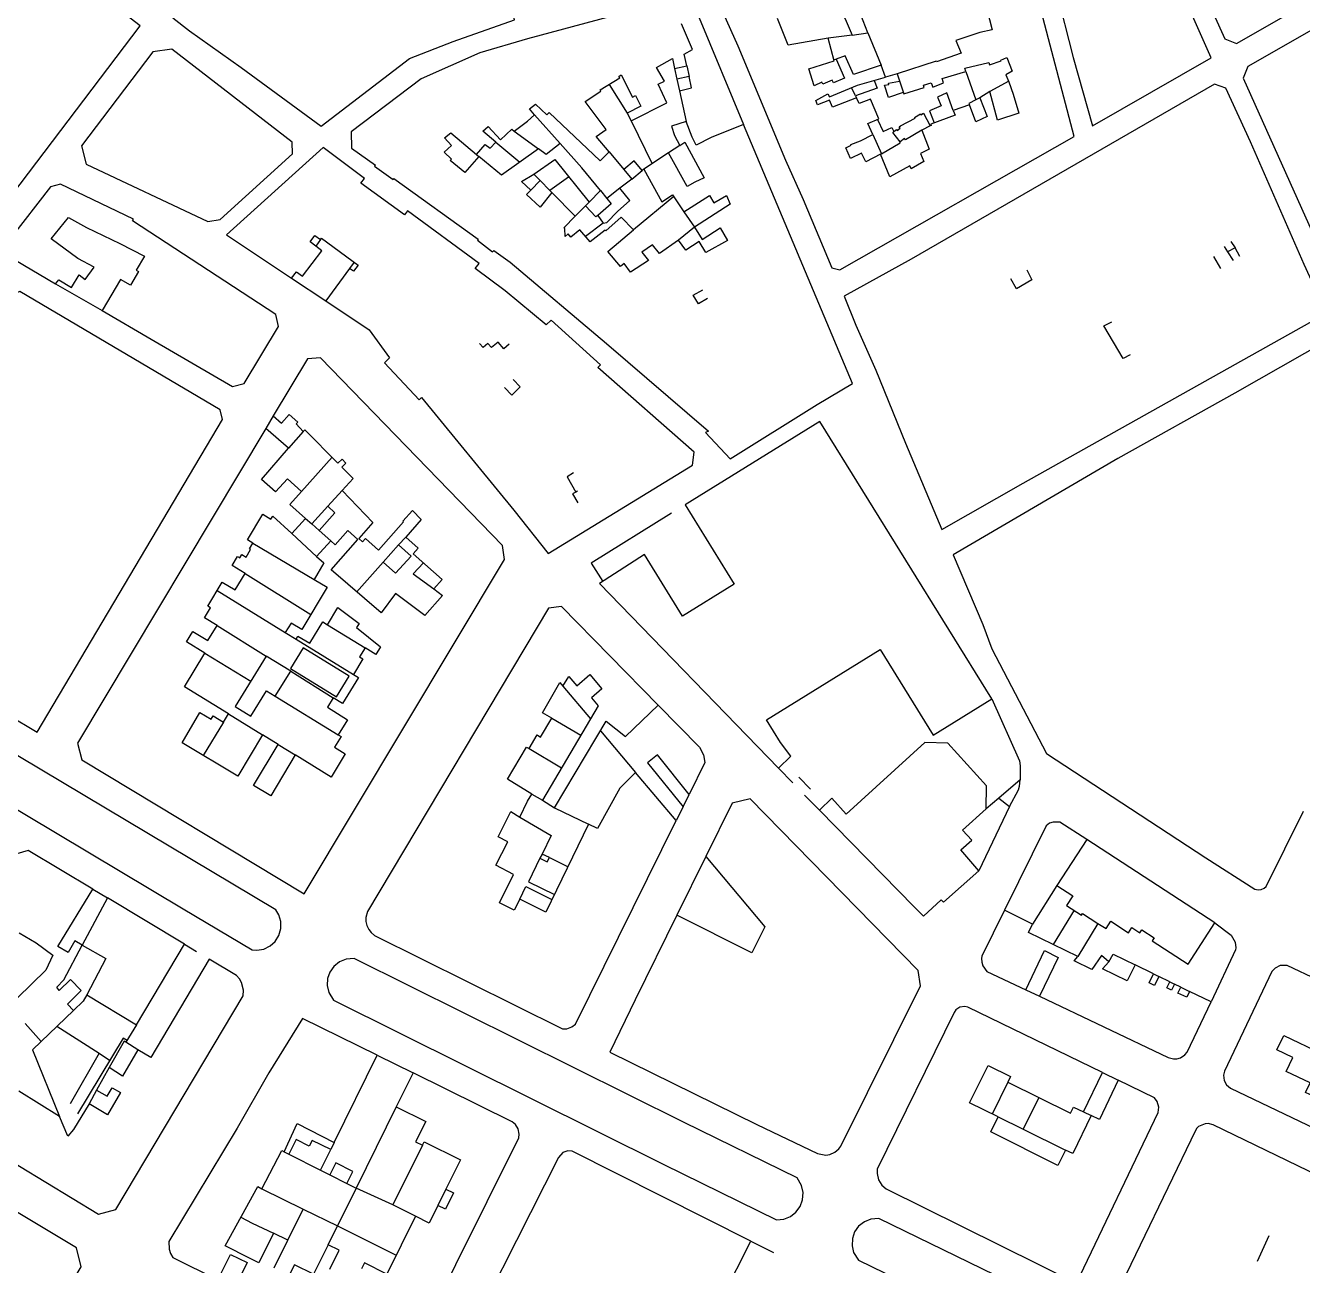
# Model space of a CAD drawing. Header units: millimetres. Extents: x 487814 to 495125, y 4392873 to 4398925.
# Drawn here: x 492505.7 to 492807.4, y 4396547.5 to 4396840.6 of the extents above; entities that cross this region are included whole.
import ezdxf

# ---------------------------------------------------------------- set-up
doc = ezdxf.new("R2010")
doc.units = ezdxf.units.MM
doc.layers.add('Cartografia_Base', color=8, linetype='Continuous')

msp = doc.modelspace()

# ---------------------------------------------------------------- linework, layer by layer
at = {"layer": 'Cartografia_Base'}
for p, q in [((492664.88, 4396842.44, 117.62), (492675.32, 4396817.17, 117.96)), ((492700.96, 4396838.28, 119.31), (492695.35, 4396837.61, 119.31)), ((492704.71, 4396838.88, 119.47), (492707.89, 4396831.24, 119.58)), ((492697.18, 4396832.68, 119.78), (492696.67, 4396832.44, 119.78)), ((492659.04, 4396830.41, 120.61), (492659.59, 4396827.9, 120.61)), ((492661.92, 4396831.03, 120.53), (492662.45, 4396828.58, 120.61)), ((492711.6, 4396829.18, 120.01), (492708.89, 4396828.4, 120.01)), ((492727.88, 4396829.72, 119.95), (492730.19, 4396823, 119.91)), ((492643.54, 4396826.65, 120.21), (492647.82, 4396819.91, 120.21)), ((492738, 4396827.43, 119.98), (492733.54, 4396824.99, 119.98)), ((492660.18, 4396825.19, 120.84), (492661.75, 4396817.94, 120.99)), ((492701.82, 4396823.97, 119.63), (492702.06, 4396823.47, 119.61)), ((492731.16, 4396823.5, 120.53), (492730.19, 4396823, 119.91)), ((492625.96, 4396819.48, 120.39), (492632.03, 4396812.74, 120.39)), ((492648.74, 4396818.07, 120.44), (492653.73, 4396807.91, 120.36)), ((492621.15, 4396815.65, 120.58), (492626.9, 4396811.43, 120.12)), ((492616.82, 4396813.02, 119.96), (492622.44, 4396808.27, 119.96)), ((492660.27, 4396812.25, 121.02), (492657.62, 4396810.49, 121.02)), ((492612.24, 4396810.11, 120.79), (492612.8, 4396809.65, 120.79)), ((492643.56, 4396810.72, 121.39), (492647.06, 4396806.54, 120.62)), ((492707.91, 4396810.28, 119.58), (492707.7, 4396810.16, 119.6)), ((492625.74, 4396805.47, 119.25), (492627.24, 4396803.94, 119.82)), ((492651.78, 4396806.62, 120.71), (492651.37, 4396806.35, 120.71)), ((492625.07, 4396801.7, 120.12), (492627.24, 4396803.94, 119.82)), ((492627.24, 4396803.94, 119.82), (492629.52, 4396801.61, 119.85)), ((492634, 4396804.76, 119.75), (492629.52, 4396801.61, 119.85)), ((492648.92, 4396804.31, 120.71), (492646.1, 4396802.17, 120.55)), ((492629.52, 4396801.61, 119.85), (492630.03, 4396801.09, 119.82)), ((492638.81, 4396798.82, 119.92), (492638, 4396797.99, 119.92)), ((492641.53, 4396801.56, 120.94), (492643.02, 4396799.74, 120.94)), ((492658.83, 4396800.21, 120.19), (492649.31, 4396792.31, 119.96)), ((492642.19, 4396793.86, 117.5), (492638.02, 4396790.69, 120.23)), ((492575.37, 4396789.98, 117.97), (492574.23, 4396788.44, 117.97)), ((492788.89, 4396788.37, 118.09), (492789.72, 4396787.08, 118.09)), ((492791.51, 4396788.07, 118.14), (492789.72, 4396787.08, 118.09)), ((492789.72, 4396787.08, 118.09), (492791.04, 4396785.04, 118.09)), ((492790.52, 4396789.57, 118.14), (492791.51, 4396788.07, 118.14)), ((492792.6, 4396786.02, 118.14), (492791.51, 4396788.07, 118.14)), ((492583.32, 4396784.63, 118.17), (492582.24, 4396783.17, 118.17)), ((492786.38, 4396785.99, 118.09), (492788.01, 4396783.14, 118.09)), ((492568.53, 4396780.87, 117.32), (492576.59, 4396775.53, 117.32)), ((492512.77, 4396779.57, 117.46), (492523.75, 4396773.19, 117.46)), ((492564.19, 4396748.33, 118.93), (492562.4, 4396745.34, 119.23)), ((492571.3, 4396744.62, 115.94), (492567.83, 4396740.65, 116.25)), ((492578.09, 4396738.53, 115.05), (492570.88, 4396730.46, 115.05)), ((492580.47, 4396730.67, 115.93), (492577.08, 4396726.94, 115.93)), ((492636.06, 4396730.5, 118.1), (492635.72, 4396730.32, 118.1)), ((492571.82, 4396724.07, 114.71), (492573.29, 4396722.76, 114.71)), ((492568.57, 4396720.5, 113.88), (492574.43, 4396715.11, 113.88)), ((492575.05, 4396721.2, 114.76), (492577.79, 4396718.77, 114.45)), ((492559.34, 4396718.25, 113.26), (492573.88, 4396709.62, 113.11)), ((492595.49, 4396719.68, 114.49), (492593.81, 4396717.8, 114.49)), ((492590.18, 4396713.73, 114.49), (492583.89, 4396706.68, 114.49)), ((492557.57, 4396711.02, 113.49), (492573.11, 4396701.38, 113.11)), ((492550.93, 4396707, 112.32), (492567.04, 4396697.09, 112.24)), ((492550.91, 4396698.78, 113.18), (492562.55, 4396691.54, 112.95)), ((492577.03, 4396698.95, 113.36), (492585.89, 4396693.46, 113.36)), ((492569.62, 4396695.51, 113.75), (492583.12, 4396687.21, 114.52)), ((492548.06, 4396692.26, 112.72), (492558.9, 4396685.6, 112.72)), ((492568.31, 4396687.95, 112.96), (492578.39, 4396681.68, 112.96)), ((492632.61, 4396684.44, 117.07), (492639.14, 4396676.69, 115.78)), ((492564.65, 4396682.06, 112.96), (492579.55, 4396672.91, 113.81)), ((492552.44, 4396675.93, 114.13), (492547.66, 4396668.03, 114.13)), ((492553.61, 4396677.88, 112.46), (492561.64, 4396672.93, 112.01)), ((492630.03, 4396676.86, 115.79), (492636.86, 4396672.82, 115.33)), ((492641.54, 4396673.85, 116.05), (492649.81, 4396664.05, 115.89)), ((492565.39, 4396670.62, 112.01), (492569.41, 4396668.15, 112.01)), ((492624.63, 4396669.66, 115.38), (492632.32, 4396665.11, 116.18)), ((492683.59, 4396665.01, 115.71), (492686.98, 4396661.55, 113.42)), ((492688.4, 4396662.92, 116.68), (492691.19, 4396660.06, 116.74)), ((492625.28, 4396658.92, 114.91), (492627.82, 4396657.47, 114.91)), ((492689.77, 4396658.68, 113.09), (492693.29, 4396655.1, 114.76)), ((492735.63, 4396657.93, 116.56), (492732.67, 4396655.41, 116.56)), ((492630.67, 4396655.65, 115.65), (492638.68, 4396651.81, 115.65)), ((492661.05, 4396655.92, 115.43), (492659.43, 4396652.64, 115.43)), ((492738.19, 4396655.99, 116.11), (492730.92, 4396640.77, 115.5)), ((492629.45, 4396643.88, 114.16), (492633.86, 4396641.73, 114.16)), ((492666.4, 4396644.15, 115.43), (492659.56, 4396630.29, 115.43)), ((492521.57, 4396636.42, 114.72), (492525, 4396634.35, 113.96)), ((492749.38, 4396637.32, 115.22), (492743.59, 4396628.14, 115.22)), ((492753.44, 4396631.43, 114.33), (492748.5, 4396623.33, 114.33)), ((492759.09, 4396628.34, 114.44), (492754.3, 4396620.5, 114.29)), ((492543.21, 4396623.42, 113.18), (492546.09, 4396621.7, 113.18)), ((492772.21, 4396616.41, 113.69), (492773.49, 4396615.78, 113.69)), ((492742.01, 4396612.66, 113.73), (492745.28, 4396611.11, 113.73)), ((492776.03, 4396614.53, 113.69), (492777.17, 4396613.97, 113.69)), ((492778.66, 4396613.23, 113.54), (492780.72, 4396612.21, 113.54)), ((492531.89, 4396604.39, 114.33), (492529.39, 4396600.24, 114.66)), ((492532.16, 4396598.48, 114.66), (492529.39, 4396600.24, 114.66)), ((492523.07, 4396597.65, 113.92), (492525.52, 4396596.02, 113.92)), ((492588.74, 4396597.18, 111.96), (492597.23, 4396592.99, 111.96)), ((492737.76, 4396590.77, 112.94), (492734.12, 4396583.27, 112.86)), ((492760.15, 4396593.08, 112.79), (492763.88, 4396591.27, 112.79)), ((492522.42, 4396588.9, 115.27), (492520.69, 4396585.68, 115.27)), ((492593.25, 4396584.95, 111.49), (492583.76, 4396565.74, 113.06)), ((492745.09, 4396587.2, 111.74), (492741.4, 4396579.69, 111.54)), ((492735.53, 4396582.58, 111.57), (492741.4, 4396579.69, 111.54)), ((492755.67, 4396583.79, 113.58), (492757.44, 4396582.95, 113.58)), ((492741.4, 4396579.69, 111.54), (492751.42, 4396574.77, 111.49)), ((492578.62, 4396576.54, 113.37), (492577.79, 4396574.86, 113.37)), ((492599.44, 4396575.91, 111.63), (492592.46, 4396561.77, 111.49)), ((492566.75, 4396574.34, 112.1), (492567.88, 4396573.77, 112.1)), ((492575.39, 4396569.97, 113.06), (492577.53, 4396568.89, 113.06)), ((492581.55, 4396566.86, 113.06), (492583.76, 4396565.74, 113.06)), ((492561.53, 4396565.62, 113.14), (492571.25, 4396560.82, 112.98)), ((492583.76, 4396565.74, 113.06), (492579.35, 4396556.81, 112.1)), ((492592.46, 4396561.77, 111.49), (492583.76, 4396565.74, 113.06)), ((492605, 4396565.53, 110.35), (492603.09, 4396561.66, 110.37)), ((492567.62, 4396553.46, 113.56), (492571.25, 4396560.82, 112.98)), ((492571.25, 4396560.82, 112.98), (492579.35, 4396556.81, 112.1)), ((492597.79, 4396559.11, 111.49), (492592.46, 4396561.77, 111.49)), ((492577.17, 4396552.39, 113.34), (492579.35, 4396556.81, 112.1)), ((492579.35, 4396556.81, 112.1), (492593.25, 4396549.94, 112.1)), ((492799.44, 4396554.46, 109.68), (492796.69, 4396548.38, 109.38)), ((492677.06, 4396553.24, 112.29), (492682.44, 4396550.53, 111.67))]:
    msp.add_line(p, q, dxfattribs=at)
for points in [[(492556.6, 4396830.65, 117.92), (492575.53, 4396816.79, 117.92), (492596.42, 4396832.76, 117.92), (492606.68, 4396836.84, 117.92), (492621.17, 4396841.93, 117.92), (492616.92, 4396862.18, 117.92), (492616.53, 4396873.04, 117.92), (492614.72, 4396872.94, 117.92), (492612.49, 4396883.45, 117.92), (492616.28, 4396883.68, 117.92), (492615.64, 4396890.9, 117.92), (492602.14, 4396887.68, 117.92), (492592.08, 4396884.75, 117.92), (492592.44, 4396883.65, 117.92), (492587.78, 4396882.35, 117.92), (492582.3, 4396880.55, 117.92), (492568.22, 4396875.52, 117.92), (492540.48, 4396842.43, 117.92), (492544.39, 4396839.34, 117.92), (492556.6, 4396830.65, 117.92)], [(492750.49, 4396875.51, 115.5), (492742.6, 4396876.3, 115.45), (492749.23, 4396848.91, 116.19), (492753.23, 4396833.07, 116.51), (492757.8, 4396816.87, 116.84), (492785.84, 4396832.97, 116.44), (492767.75, 4396873.79, 115.54), (492750.49, 4396875.51, 115.5)], [(492829.88, 4396858.16, 116.06), (492835.92, 4396861.6, 115.97), (492836.02, 4396864.52, 115.89), (492826.03, 4396871.25, 115.87), (492777.16, 4396872.46, 116.17), (492774.15, 4396870.38, 116.18), (492789.05, 4396837.43, 116.81), (492791.83, 4396836.31, 116.67), (492827.62, 4396856.87, 116.1), (492825.29, 4396859.05, 116.07), (492826.08, 4396859.86, 116.05), (492827.12, 4396858.9, 116.06), (492828.04, 4396859.89, 116.04), (492829.88, 4396858.16, 116.06)], [(492487.93, 4396806.43, 117.04), (492500.66, 4396798.2, 116.16), (492532.73, 4396840.54, 118), (492509.61, 4396858.37, 118), (492506.74, 4396854.95, 118.01), (492508.83, 4396853.32, 117.95), (492499.53, 4396841.43, 117.96), (492497.69, 4396842.9, 118.01), (492484.94, 4396825.04, 118), (492481.48, 4396827.52, 118.11), (492478.4, 4396823.17, 118.1), (492481.96, 4396820.87, 118), (492483.31, 4396822.75, 118), (492486.75, 4396820.17, 117.9), (492483.7, 4396815.81, 117.61), (492487.08, 4396813.42, 117.36), (492485.05, 4396810.55, 117.35), (492488.91, 4396808, 117.08), (492487.93, 4396806.43, 117.04)], [(492669.5, 4396845.78, 117.34), (492673.97, 4396835.79, 117.38), (492685.22, 4396808.77, 117.42), (492689.41, 4396799.45, 117.42), (492696.2, 4396783.35, 117.43), (492698.06, 4396782.82, 117.43), (492753.48, 4396814.34, 117.15), (492743.31, 4396853.16, 116.21)], [(492699.55, 4396841.62, 117.74), (492700.96, 4396838.28, 117.89), (492704.71, 4396838.88, 117.92), (492698.07, 4396855.99, 117.13), (492695.15, 4396855.28, 117.24), (492695.87, 4396852.1, 117.33), (492695.59, 4396852.03, 117.35), (492696.89, 4396845.28, 117.55), (492697.76, 4396845.46, 117.55), (492699.55, 4396841.62, 117.74)], [(492730.99, 4396851.52, 116.73), (492734.11, 4396839.61, 117.02), (492731.2, 4396838.96, 117.16), (492725.48, 4396837.05, 117.44), (492726.79, 4396834.04, 117.49), (492720.94, 4396831.98, 117.77), (492720.85, 4396832.19, 117.77), (492711.6, 4396829.18, 117.81), (492713.19, 4396824.46, 117.75), (492718.03, 4396825.95, 117.77), (492717.84, 4396826.51, 117.78), (492719.68, 4396827.04, 117.79), (492720.05, 4396826.01, 117.77), (492722.62, 4396827.06, 117.74), (492722.28, 4396828.04, 117.75), (492727.88, 4396829.72, 117.6), (492727.62, 4396830.49, 117.58), (492733.32, 4396831.84, 117.32), (492733.49, 4396831.34, 117.33), (492736.2, 4396832.22, 117.2), (492736.14, 4396832.42, 117.19), (492737.52, 4396833.07, 117.12), (492738.84, 4396829.83, 117.18), (492737.32, 4396828.97, 117.27), (492738.05, 4396827.32, 117.3), (492739.04, 4396824.4, 117.36), (492740.38, 4396819.84, 117.4), (492735.34, 4396818.24, 117.5), (492733.54, 4396824.99, 117.53), (492731.16, 4396823.5, 117.58), (492732.91, 4396819.09, 117.55), (492730.25, 4396817.81, 117.6), (492728.71, 4396821.82, 117.63), (492724.88, 4396820.47, 117.68), (492725.31, 4396819.37, 117.66), (492719.56, 4396817.26, 117.65), (492719.66, 4396816.98, 117.65), (492719.4, 4396816.85, 117.65)], [(492651.83, 4396844.86, 118.06), (492624.27, 4396837.48, 118.5), (492612.98, 4396834.12, 118.15), (492599.12, 4396828.01, 117.76), (492582.61, 4396815.47, 116.88), (492582.66, 4396811.62, 117.03), (492588.33, 4396807.56, 117.03), (492588.15, 4396807.31, 117.05), (492592.5, 4396804.19, 117.05), (492592.68, 4396804.44, 117.04), (492612.6, 4396790.12, 117.28), (492612.42, 4396789.87, 117.27), (492616.04, 4396787.12, 117.32), (492616.28, 4396787.45, 117.33), (492620.18, 4396784.62, 117.33), (492642.98, 4396765.4, 117.28), (492667.02, 4396744.74, 116.88), (492666.3, 4396744.35, 116.87), (492672.15, 4396738.14, 116.89), (492692.74, 4396750.99, 117), (492701.06, 4396755.96, 117.05), (492675.32, 4396817.17, 117.83), (492667.66, 4396814.13, 117.8), (492664.16, 4396812.34, 117.79), (492663.21, 4396814.2, 117.83), (492661.75, 4396817.94, 117.93), (492658.31, 4396816.79, 117.92), (492659.05, 4396814.6, 117.87), (492660.27, 4396812.25, 117.81), (492661.46, 4396813.04, 117.82), (492666.01, 4396804.58, 117.69), (492663.83, 4396803.59, 117.67), (492661.99, 4396802.53, 117.66), (492657.62, 4396810.49, 117.78), (492651.78, 4396806.62, 117.73), (492655.99, 4396798.92, 117.6), (492658.58, 4396800.57, 117.62), (492661.18, 4396796.59, 117.6), (492667.32, 4396800.45, 117.65), (492668.27, 4396798.64, 117.64), (492671.33, 4396800.38, 117.66), (492672.16, 4396798.38, 117.64), (492663.72, 4396792.95, 117.57), (492665.56, 4396790.01, 117.55), (492669.8, 4396792.73, 117.58), (492671.54, 4396789.79, 117.55), (492666.4, 4396786.9, 117.52), (492664.84, 4396789.54, 117.54), (492661.68, 4396787.51, 117.52), (492659.97, 4396789.89, 117.54), (492655.43, 4396786.67, 117.5), (492653.85, 4396788.73, 117.52), (492651.29, 4396787, 117.5), (492652.84, 4396785.01, 117.48), (492648.64, 4396782.3, 117.45), (492647.12, 4396784.36, 117.46), (492646.27, 4396783.61, 117.45), (492643.22, 4396787.18, 117.46), (492649.31, 4396792.31, 117.52), (492646.43, 4396795.26, 117.53), (492642.76, 4396792.04, 117.48), (492642.59, 4396792.25, 117.49), (492639.1, 4396789.43, 117.45), (492636.64, 4396792.3, 117.5), (492634.51, 4396790.55, 117.47), (492633.85, 4396791.35, 117.49), (492633.16, 4396790.71, 117.48), (492633.07, 4396792.61, 117.53), (492632.85, 4396792.79, 117.53), (492635.52, 4396795.49, 117.58), (492630.03, 4396801.09, 117.74), (492627.26, 4396797.69, 117.68), (492624, 4396800.64, 117.74), (492625.07, 4396801.7, 117.78), (492622.84, 4396803.73, 117.79), (492625.74, 4396805.47, 117.86), (492630.76, 4396808.93, 117.91), (492638.81, 4396798.82, 117.63), (492641.53, 4396801.56, 117.68), (492637.13, 4396806.97, 117.83), (492632.03, 4396812.74, 117.99), (492628.65, 4396810.08, 117.95), (492626.9, 4396811.43, 117.99), (492618.11, 4396805.21, 117.72), (492612.8, 4396809.65, 117.67), (492609.46, 4396805.87, 117.5), (492605.99, 4396808.7, 117.48), (492606.35, 4396809.02, 117.49), (492604.62, 4396810.67, 117.49), (492606.33, 4396812.23, 117.56), (492604.65, 4396814.03, 117.57), (492606.12, 4396815.24, 117.62), (492612.24, 4396810.11, 117.66), (492614.3, 4396812.48, 117.77), (492615.47, 4396811.61, 117.78), (492616.82, 4396813.02, 117.84), (492613.72, 4396815.65, 117.81), (492614.99, 4396816.69, 117.87), (492617.87, 4396813.59, 117.88), (492620.55, 4396816.12, 118), (492621.15, 4396815.65, 118), (492624.24, 4396817.98, 118.11), (492625.96, 4396819.48, 118.17), (492624.73, 4396820.89, 118.18), (492626.13, 4396821.97, 118.23), (492628.81, 4396819.52, 118.17), (492629.39, 4396820.05, 118.18), (492641.45, 4396808.58, 117.84), (492643.56, 4396810.72, 117.88), (492640.53, 4396814.35, 117.98), (492642.85, 4396816.01, 118), (492637.94, 4396822.62, 118.18), (492641.61, 4396825.06, 118.21), (492641.42, 4396825.36, 118.22), (492646.08, 4396828.2, 118.26), (492645.87, 4396828.57, 118.27), (492646.44, 4396828.93, 118.27), (492649.07, 4396823.69, 118.14), (492649.78, 4396824.04, 118.14), (492651.04, 4396821.52, 118.07), (492647.82, 4396819.91, 118.06), (492648.74, 4396818.07, 118.01), (492657.24, 4396822.33, 118.06), (492655.13, 4396826.72, 118.17), (492656.62, 4396827.48, 118.14), (492654.78, 4396830.64, 118.15), (492658.53, 4396832.78, 118.06), (492659.04, 4396830.41, 118.07), (492661.92, 4396831.03, 118), (492661.32, 4396833.82, 117.99), (492663.27, 4396834.9, 117.94), (492660.69, 4396840.96, 117.95)], [(492719.4, 4396816.85, 117.65), (492717.45, 4396815.87, 117.65), (492719.16, 4396811.38, 117.6), (492717.12, 4396810.37, 117.6), (492717.94, 4396808.46, 117.57), (492714.97, 4396806.74, 117.54), (492714.65, 4396807.46, 117.55), (492709.88, 4396804.82, 117.49), (492707.7, 4396810.16, 117.56), (492704.25, 4396808.34, 117.52), (492703.24, 4396810.39, 117.55), (492700.64, 4396809.18, 117.52), (492699.47, 4396811.72, 117.55), (492700.79, 4396812.28, 117.57), (492700.71, 4396812.45, 117.57), (492702.96, 4396813.32, 117.59), (492705.9, 4396814.82, 117.63), (492704.68, 4396817.41, 117.66), (492707.31, 4396818.52, 117.69), (492705.36, 4396823.19, 117.76), (492702.69, 4396822.2, 117.73), (492702.06, 4396823.47, 117.75), (492696.32, 4396821.32, 117.69), (492695.63, 4396822.97, 117.7), (492692.84, 4396821.87, 117.64), (492692.4, 4396822.88, 117.65), (492695.24, 4396824.48, 117.7), (492695.61, 4396823.77, 117.7), (492702.25, 4396826.47, 117.8), (492708.89, 4396828.4, 117.81), (492707.89, 4396831.24, 117.84), (492701.35, 4396829.03, 117.83), (492699.38, 4396833.43, 117.84), (492697.18, 4396832.68, 117.82), (492699.22, 4396828.17, 117.79), (492696.56, 4396827.05, 117.75), (492696.27, 4396827.7, 117.75), (492694.09, 4396826.74, 117.71), (492693.86, 4396827.19, 117.71), (492692.02, 4396826.3, 117.68), (492690.73, 4396830.32, 117.69), (492696.73, 4396832.21, 117.81), (492695.35, 4396837.61, 117.83), (492685.86, 4396835.96, 117.62), (492683.35, 4396842.27, 117.59)], [(492817.28, 4396843.92, 116.56), (492794.49, 4396830.93, 116.68), (492793.41, 4396828.14, 116.68), (492817.2, 4396775.08, 115.34)], [(492548.74, 4396794.28, 115.78), (492551.63, 4396794.71, 116.29), (492568.71, 4396810.25, 116.85), (492568.63, 4396813.04, 117.06), (492540.25, 4396835.01, 117.79), (492535.76, 4396834.36, 117.78), (492518.87, 4396812.14, 116.44), (492519.98, 4396807.83, 116.18), (492548.74, 4396794.28, 115.78)], [(492660.18, 4396825.19, 118.08), (492663.04, 4396825.84, 118.02), (492662.45, 4396828.58, 118.01), (492659.59, 4396827.9, 118.07), (492660.18, 4396825.19, 118.08)], [(492706.63, 4396759.11, 117.15), (492713.59, 4396741.89, 116.65), (492722.21, 4396721.47, 116.02), (492741.41, 4396732.44, 115.86), (492813.1, 4396772.57, 115.45), (492807.85, 4396784.07, 115.71), (492795.1, 4396813.09, 116.35), (492789.32, 4396825.81, 116.64), (492786.6, 4396826.73, 116.61), (492714.91, 4396785.4, 117.38), (492699.08, 4396776.6, 117.5), (492701.85, 4396769.79, 117.37), (492706.63, 4396759.11, 117.15)], [(492706.23, 4396827.62, 119.39), (492706.93, 4396825.77, 119.39), (492701.82, 4396823.97, 119.39), (492700.84, 4396825.94, 119.39)], [(492713.08, 4396824.75, 119.38), (492709.59, 4396823.55, 119.38), (492708.66, 4396826.49, 119.38), (492709.68, 4396826.65, 119.38), (492709.57, 4396826.99, 119.38), (492712.17, 4396827.46, 119.38)], [(492724.88, 4396820.47, 119.89), (492723.35, 4396824.66, 119.89), (492721.2, 4396823.62, 119.89), (492722.03, 4396821.61, 119.89), (492719.24, 4396820.45, 119.89), (492720.41, 4396817.57, 119.89)], [(492730.19, 4396823, 119.91), (492728.58, 4396822.19, 119.86), (492728.71, 4396821.82, 119.86)], [(492710.87, 4396815.55, 119.68), (492711.46, 4396816.02, 119.68), (492711.63, 4396815.79, 119.68), (492712.34, 4396816.3, 119.68), (492712.12, 4396816.61, 119.68), (492712.45, 4396816.89, 119.68), (492715.85, 4396818.71, 119.68), (492715.73, 4396818.87, 119.68), (492717.12, 4396819.71, 119.68), (492717.26, 4396819.52, 119.68), (492717.83, 4396819.9, 119.68), (492719.4, 4396816.85, 117.65)], [(492706.99, 4396818.38, 119.58), (492708.33, 4396815.58, 119.58), (492710.35, 4396816.49, 119.58), (492710.87, 4396815.55, 119.68)], [(492705.9, 4396814.82, 119.58), (492707.91, 4396810.28, 119.58), (492712.37, 4396812.86, 119.58), (492712.34, 4396813.07, 119.68)], [(492712.34, 4396813.07, 119.68), (492710.59, 4396815.33, 119.68), (492710.87, 4396815.55, 119.68)], [(492717.45, 4396815.87, 119.68), (492713.57, 4396813.54, 119.68), (492713.38, 4396813.87, 119.68), (492712.34, 4396813.07, 119.68)], [(492574.23, 4396788.44, 115.86), (492572.9, 4396789.44, 115.83), (492574.05, 4396790.97, 115.95), (492575.37, 4396789.98, 115.97), (492575.62, 4396790.32, 116), (492584.24, 4396783.95, 115.99), (492583.16, 4396782.49, 115.87), (492582.24, 4396783.17, 115.89), (492576.59, 4396775.53, 115.24), (492586.85, 4396768.63, 115.18), (492591.65, 4396762.03, 115.03), (492590.48, 4396760.87, 114.91), (492598.65, 4396752.14, 114.77), (492599.25, 4396752.69, 114.83), (492621.07, 4396725.99, 114.34), (492629.19, 4396715.79, 114.14), (492663.23, 4396736.69, 116.83), (492663.65, 4396739.72, 117.02), (492640.86, 4396759.75, 117.26), (492641.56, 4396760.39, 117.32), (492629.87, 4396770.92, 117.28), (492628.68, 4396769.82, 117.16), (492618.97, 4396777.9, 117.03), (492611.91, 4396783.16, 117.02), (492612.82, 4396784.32, 117.12), (492595.92, 4396796.78, 117.13), (492595.24, 4396795.84, 117.05), (492584.92, 4396803.3, 116.98), (492585.77, 4396804.41, 117.06), (492575.99, 4396811.76, 116.67), (492553.15, 4396791.08, 115.4), (492568.53, 4396780.87, 115.28), (492569.69, 4396782.4, 115.39), (492571.12, 4396781.32, 115.39), (492575.66, 4396787.37, 115.85), (492574.23, 4396788.44, 115.86)], [(492648.92, 4396804.31, 117.7), (492651.37, 4396806.35, 117.73), (492649.51, 4396808.58, 117.79), (492647.06, 4396806.54, 117.76), (492648.92, 4396804.31, 117.7)], [(492535.31, 4396766.46, 114.69), (492554.56, 4396755.28, 114.67), (492557.29, 4396755.99, 114.66), (492565.42, 4396769.43, 114.94), (492564.81, 4396772.25, 115), (492530.95, 4396794.4, 115.75), (492531.16, 4396794.78, 115.78), (492513.93, 4396803.07, 115.84), (492511.56, 4396802.47, 115.82), (492501.99, 4396790.15, 114.7)], [(492642.19, 4396793.86, 117.5), (492643.05, 4396794.02, 117.5), (492645.54, 4396796.64, 117.54), (492648.45, 4396799.26, 117.58), (492646.1, 4396802.17, 117.67), (492643.02, 4396799.74, 117.63), (492644.08, 4396798.43, 117.59), (492640.86, 4396795.69, 117.55), (492642.19, 4396793.86, 117.5)], [(492640.86, 4396795.69, 117.55), (492640.45, 4396795.38, 120.23), (492638, 4396797.99, 120.23), (492635.52, 4396795.49, 120.23)], [(492661.18, 4396796.59, 120.81), (492663.72, 4396792.95, 120.77), (492659.97, 4396789.89, 121.05)], [(492503.27, 4396785.09, 114.69), (492512.77, 4396779.57, 114.72), (492513.49, 4396780.5, 114.78), (492516.53, 4396778.68, 114.77), (492518.32, 4396781.66, 114.93), (492519.76, 4396780.59, 114.92), (492521.9, 4396783.51, 115.08), (492517.98, 4396785.53, 115.11), (492511.69, 4396790.2, 115.23), (492515.82, 4396795.23, 115.51), (492520.04, 4396792.87, 115.49), (492527.96, 4396789.07, 115.44), (492533.8, 4396786.04, 115.45), (492531.82, 4396782.79, 115.27), (492532.36, 4396782.47, 115.27), (492530.49, 4396779.21, 115.1), (492528.07, 4396780.59, 115.1), (492523.75, 4396773.19, 114.7), (492535.31, 4396766.46, 114.69)], [(492742.24, 4396782.84, 120.53), (492743.47, 4396780.45, 120.53), (492739.86, 4396778.38, 120.53), (492738.46, 4396780.72, 120.53)], [(492508.39, 4396673.57, 112.24), (492552.18, 4396747.48, 114.12), (492551.68, 4396749.73, 114.04), (492504.29, 4396777.73, 114.52), (492500.83, 4396776.27, 114.48), (492494.58, 4396681.72, 112.3), (492508.39, 4396673.57, 112.24)], [(492666.82, 4396776.09, 120.48), (492664.65, 4396774.78, 120.48), (492663.42, 4396776.82, 120.48), (492665.68, 4396778.1, 120.48)], [(492830.06, 4396775.68, 115.25), (492791.46, 4396753.72, 115.24), (492763.8, 4396738.24, 115.46), (492724.86, 4396715.47, 115.75), (492731.87, 4396698.98, 115.75), (492734, 4396693.28, 115.75), (492746.96, 4396668.47, 114.39), (492784.61, 4396643.85, 112.66), (492796.19, 4396636.44, 112.47), (492796.92, 4396636.3, 112.47), (492797.66, 4396636.37, 112.47), (492798.34, 4396636.66, 112.47), (492798.87, 4396637.1, 112.47), (492807.67, 4396654.86, 112.53)], [(492766.73, 4396762.71, 118.85), (492765.04, 4396761.88, 118.85), (492760.46, 4396769.59, 118.85), (492762.33, 4396770.58, 118.85)], [(492619.93, 4396765.27, 118.9), (492618.65, 4396764.2, 118.9), (492617.32, 4396765.75, 118.9), (492615.76, 4396764.49, 118.9), (492614.92, 4396765.44, 118.9), (492613.81, 4396764.49, 118.9), (492612.95, 4396765.39, 118.9)], [(492518.95, 4396666.97, 112.13), (492571.51, 4396635.35, 111.6), (492618.87, 4396714.36, 113.96), (492618.4, 4396717.66, 114.01), (492575.33, 4396762.03, 114.79), (492572.27, 4396761.84, 114.83), (492564.19, 4396748.33, 114.3), (492566.16, 4396746.59, 113.97), (492567.99, 4396748.68, 113.98), (492569.99, 4396746.8, 113.64), (492569.57, 4396746.4, 113.64), (492571.3, 4396744.62, 113.34), (492571.66, 4396745.03, 113.36), (492579.49, 4396737.11, 113.27), (492580.46, 4396738.07, 113.35), (492581.36, 4396737.16, 113.36), (492580.39, 4396736.21, 113.28), (492583.05, 4396733.52, 113.32), (492580.47, 4396730.67, 113.18), (492587.76, 4396723.14, 113.33), (492584.38, 4396719.32, 113.43), (492585.28, 4396718.53, 113.45), (492585.98, 4396719.32, 113.43), (492589.06, 4396716.59, 113.48), (492594.99, 4396723.29, 113.54), (492594.82, 4396723.45, 113.54), (492597.13, 4396725.95, 113.74), (492599.17, 4396723.83, 113.76), (492595.49, 4396719.68, 113.44), (492598.41, 4396717.08, 113.49), (492597.22, 4396715.74, 113.48), (492604.11, 4396709.62, 113.6), (492602.15, 4396707.42, 113.65), (492604.15, 4396705.89, 113.68), (492600.03, 4396701.13, 113.6), (492593.1, 4396706.32, 113.7), (492589.66, 4396701.73, 113.53), (492577.87, 4396711.96, 113.62), (492584.18, 4396719.1, 113.44), (492581.85, 4396721.24, 113.39), (492578.84, 4396717.84, 113.48), (492577.79, 4396718.77, 113.46), (492574.43, 4396715.11, 113.56), (492576.11, 4396713.57, 113.59), (492573.88, 4396709.62, 113.65), (492576.94, 4396707.81, 113.62), (492570.97, 4396697.78, 113.27), (492568.4, 4396699.31, 113.29), (492567.04, 4396697.09, 113.21), (492569.62, 4396695.51, 113.19), (492570.04, 4396696.21, 113.21), (492572.8, 4396694.57, 113.18), (492575.93, 4396699.63, 113.36), (492577.03, 4396698.95, 113.35), (492579.47, 4396703.05, 113.49), (492584.52, 4396699.23, 113.42), (492583.85, 4396698.32, 113.38), (492589.53, 4396693.73, 113.29), (492588.41, 4396691.9, 113.23), (492585.89, 4396693.46, 113.25), (492584.56, 4396691.32, 113.18), (492585.35, 4396690.85, 113.17), (492583.12, 4396687.21, 113.04), (492584.32, 4396686.47, 113.03), (492580.53, 4396680.35, 112.82), (492578.39, 4396681.68, 112.84), (492576.99, 4396679.43, 112.77), (492581.74, 4396676.48, 112.72), (492579.55, 4396672.91, 112.61), (492580.22, 4396672.5, 112.6), (492578.67, 4396669.98, 112.52), (492581.21, 4396668.42, 112.49), (492577.85, 4396662.94, 112.32), (492569.41, 4396668.15, 112.42), (492563.61, 4396658.46, 112.13), (492559.52, 4396660.91, 112.17), (492565.39, 4396670.62, 112.47), (492561.64, 4396672.93, 112.51), (492555.81, 4396663.13, 112.22), (492542.63, 4396671.02, 112.36), (492546.87, 4396678.16, 112.58), (492549.52, 4396676.59, 112.55), (492550.01, 4396677.39, 112.58), (492552.44, 4396675.93, 112.55), (492553.61, 4396677.88, 112.61), (492543.2, 4396684.29, 112.73), (492548.06, 4396692.26, 112.98), (492543.72, 4396694.93, 113.03), (492545.16, 4396697.35, 113.1), (492548.77, 4396695.19, 113.06), (492550.91, 4396698.78, 113.17), (492547.97, 4396700.54, 113.2), (492549.4, 4396702.95, 113.28), (492548.74, 4396703.34, 113.28), (492552.14, 4396709.02, 113.46), (492555.19, 4396707.19, 113.43), (492557.57, 4396711.02, 113.56), (492554.48, 4396712.94, 113.6), (492555.75, 4396715.06, 113.62), (492556.32, 4396714.72, 113.62), (492556.8, 4396715.53, 113.6), (492557.78, 4396714.95, 113.61), (492558.84, 4396716.74, 113.57), (492558.55, 4396716.91, 113.57), (492559.34, 4396718.25, 113.53), (492558.1, 4396718.98, 113.52), (492561.72, 4396725.05, 113.37), (492563.63, 4396723.88, 113.39), (492564.06, 4396724.64, 113.37), (492568.57, 4396720.5, 113.45), (492571.82, 4396724.07, 113.36), (492568.11, 4396727.36, 113.29), (492570.88, 4396730.46, 113.21), (492567.54, 4396733.44, 113.15), (492564.76, 4396730.33, 113.24), (492561.41, 4396733.3, 113.3), (492567.83, 4396740.65, 113.29), (492562.4, 4396745.34, 114.2), (492517.93, 4396670.98, 112.24), (492518.95, 4396666.97, 112.13)], [(492620.86, 4396756.94, 119.16), (492622.58, 4396755.18, 119.16), (492620.59, 4396753.24, 119.16), (492618.87, 4396754.99, 119.16)], [(492683.59, 4396665.01, 113.03), (492686.48, 4396667.84, 113.07), (492684.08, 4396671.13, 113.3), (492680.77, 4396676.47, 113.72), (492707.6, 4396693.1, 114.41), (492720.15, 4396672.86, 113.93), (492734.01, 4396681.46, 114.45), (492693.37, 4396747.01, 116.78), (492661.5, 4396727.25, 117.29), (492673.11, 4396708.52, 115.63), (492660.94, 4396700.98, 114.59), (492651.91, 4396715.53, 115.21), (492641.26, 4396708.67, 114.18), (492683.59, 4396665.01, 113.03)], [(492635.13, 4396734.86, 117.88), (492633.68, 4396733.94, 117.88), (492635.72, 4396730.32, 118.1)], [(492635.72, 4396730.32, 118.1), (492634.9, 4396729.9, 118.1), (492636.16, 4396727.77, 118.1)], [(492575.05, 4396721.2, 113.42), (492578.78, 4396725.4, 113.31), (492577.08, 4396726.94, 113.28), (492573.29, 4396722.76, 113.39), (492575.05, 4396721.2, 113.42)], [(492658.32, 4396725.28, 117.45), (492639.29, 4396713.48, 114.51), (492642.05, 4396709.17, 114.51)], [(492593.12, 4396711.11, 113.6), (492596.75, 4396715.18, 113.49), (492593.81, 4396717.8, 113.44), (492590.18, 4396713.73, 113.54), (492593.12, 4396711.11, 113.6)], [(492599.69, 4396713.55, 115.04), (492597.28, 4396710.95, 115.04), (492602.15, 4396707.42, 114.73)], [(492624.63, 4396669.66, 112.06), (492626.53, 4396672.88, 112.31), (492627.38, 4396672.38, 112.3), (492630.03, 4396676.86, 112.65), (492627.85, 4396678.09, 112.67), (492631.88, 4396685.31, 113.23), (492632.61, 4396684.44, 113.2), (492634.05, 4396686.69, 113.38), (492635.91, 4396684.5, 113.29), (492639.04, 4396687.15, 113.48), (492641.87, 4396683.81, 113.41), (492639.42, 4396681.66, 113.21), (492640.97, 4396679.8, 113.14), (492627.82, 4396657.47, 111.38), (492630.67, 4396655.65, 111.34), (492642.9, 4396676.12, 112.96), (492647.43, 4396672.55, 112.86), (492655.19, 4396679.9, 113.39), (492632.28, 4396703.22, 113.71), (492629.27, 4396702.89, 113.72), (492586.43, 4396631.13, 111.33), (492586.08, 4396629.72, 111.39), (492586.09, 4396628.81, 111.42), (492586.32, 4396627.82, 111.43), (492586.77, 4396626.89, 111.43), (492587.33, 4396626.17, 111.41), (492588.12, 4396625.51, 111.37), (492632.56, 4396603.43, 110.71), (492633.55, 4396603.45, 110.71), (492634.78, 4396603.87, 110.71), (492635.62, 4396604.5, 110.73), (492659.43, 4396652.64, 112.77), (492649.81, 4396664.05, 112.39), (492646.13, 4396660.32, 112.06), (492640.82, 4396650.78, 113.44), (492638.68, 4396651.81, 111.32), (492628.62, 4396631.02, 111.54), (492622.44, 4396634.09, 111.8), (492621.12, 4396631.44, 109.02), (492617.63, 4396633.17, 109.22), (492620.97, 4396639.91, 110.03), (492616.76, 4396642.1, 109.56), (492619.63, 4396647.63, 109.76), (492617.35, 4396648.82, 109.91), (492620.3, 4396654.78, 110.39), (492622.5, 4396653.48, 110.59), (492624.25, 4396657.2, 111.1), (492625.28, 4396658.92, 111.37), (492619.52, 4396662.42, 110.91), (492624.01, 4396670.03, 112.02), (492624.63, 4396669.66, 112.06)], [(492560.34, 4396621.99, 111.58), (492561.94, 4396622.27, 111.58), (492563.46, 4396623.01, 111.58), (492564.64, 4396624.07, 111.58), (492565.54, 4396625.49, 111.58), (492566, 4396627.14, 111.58), (492565.98, 4396628.81, 111.58), (492565.51, 4396630.38, 111.58), (492564.83, 4396631.52, 111.58), (492489.08, 4396676.73, 112.63), (492453.3, 4396698.55, 112.86), (492452.38, 4396698.69, 112.87), (492451.63, 4396698.56, 112.88), (492450.71, 4396698.04, 112.89), (492450.21, 4396697.46, 112.9), (492446.61, 4396691.82, 112.9), (492446.4, 4396690.14, 112.9), (492446.63, 4396689.77, 112.89), (492483.29, 4396667.38, 112.63), (492542.89, 4396631.76, 111.93), (492559.21, 4396622.06, 111.58), (492560.34, 4396621.99, 111.58)], [(492579.16, 4396681.91, 112.85), (492582.17, 4396686.8, 113.02), (492571.26, 4396693.51, 113.14), (492568.25, 4396688.62, 112.98), (492579.16, 4396681.91, 112.85)], [(492558.91, 4396677.35, 112.62), (492562.59, 4396683.33, 112.81), (492564.65, 4396682.06, 112.78), (492568.31, 4396687.95, 112.96), (492562.55, 4396691.54, 113.03), (492555.22, 4396679.62, 112.67), (492558.91, 4396677.35, 112.62)], [(492734.01, 4396681.46, 119.02), (492740.52, 4396666.8, 118.61), (492740.71, 4396665.59, 118.42), (492740.72, 4396662.25, 118)], [(492655.19, 4396679.9, 115.81), (492664.89, 4396670.02, 115.81), (492665.89, 4396668.22, 115.81), (492666.21, 4396666.35, 115.43), (492662.49, 4396658.83, 115.43)], [(492715.62, 4396632.27, 112.54), (492717.84, 4396630.02, 112.51), (492722.07, 4396633.92, 112.71), (492722.59, 4396633.33, 112.7), (492730.92, 4396640.77, 113.1), (492726.64, 4396645.76, 113.17), (492729.26, 4396648, 113.3), (492727.1, 4396650.4, 113.33), (492732.67, 4396655.41, 113.61), (492732.78, 4396660.84, 113.81), (492723.6, 4396670.92, 113.99), (492718.16, 4396671.13, 113.85), (492699.59, 4396654.2, 112.88), (492696.18, 4396657.93, 112.93), (492693.29, 4396655.1, 112.78), (492715.62, 4396632.27, 112.54)], [(492661.05, 4396655.92, 113.12), (492662.49, 4396658.83, 113.28), (492654.99, 4396668.21, 112.79), (492652.6, 4396666.29, 112.61), (492661.05, 4396655.92, 113.12)], [(492738.19, 4396655.99, 113.74), (492740.27, 4396659.93, 113.93), (492740.54, 4396660.77, 113.97), (492740.72, 4396662.25, 114.05), (492735.63, 4396657.93, 113.75), (492738.19, 4396655.99, 113.74)], [(492692.84, 4396573.96, 110.13), (492694.77, 4396573.58, 110.12), (492695.72, 4396573.7, 110.12), (492696.94, 4396574.29, 110.12), (492697.87, 4396575.03, 110.12), (492698.32, 4396575.71, 110.12), (492717.13, 4396613.61, 111.91), (492716.57, 4396617.18, 112.07), (492676.89, 4396657.75, 112.78), (492672.65, 4396656.8, 112.76), (492666.4, 4396644.15, 112.22), (492680.34, 4396627.53, 111.88), (492677.3, 4396621.38, 111.58), (492659.56, 4396630.29, 111.64), (492649.68, 4396610.3, 110.94), (492643.75, 4396597.89, 110.54), (492678.47, 4396580.78, 110.27), (492692.84, 4396573.96, 110.13)], [(492622.5, 4396653.48, 113.59), (492629.85, 4396649.12, 113.59), (492627.71, 4396644.73, 113.59)], [(492756.42, 4396648.15, 116.57), (492750.05, 4396652.29, 116.57), (492748.46, 4396652.3, 116.57), (492747.66, 4396652, 116.57), (492746.88, 4396651.42, 116.57), (492736.96, 4396631.43, 115.18)], [(492759.09, 4396628.34, 112.45), (492761.01, 4396627.1, 112.38), (492762.13, 4396628.84, 112.47), (492766.3, 4396626.13, 112.31), (492767.1, 4396627.35, 112.38), (492768.99, 4396626.12, 112.31), (492769.42, 4396626.79, 112.34), (492772.34, 4396624.91, 112.23), (492771.88, 4396624.2, 112.19), (492780.37, 4396618.68, 111.92), (492786.72, 4396628.46, 112.37), (492756.42, 4396648.15, 113.5), (492749.38, 4396637.32, 112.96), (492753.15, 4396634.87, 112.82), (492751.67, 4396632.58, 112.7), (492755.19, 4396630.3, 112.57), (492755.45, 4396630.7, 112.59), (492759.09, 4396628.34, 112.45)], [(492519, 4396623.23, 112.12), (492517.3, 4396624.19, 112.14), (492515.69, 4396621.44, 112.17), (492513.31, 4396622.84, 112.22), (492521.57, 4396636.42, 112.2), (492506.31, 4396645.57, 112.54), (492502.24, 4396644.43, 112.54)], [(492627.22, 4396643.73, 113.53), (492624.5, 4396638.18, 113.38), (492630.65, 4396635.17, 113.38)], [(492628.96, 4396642.88, 113.28), (492629.45, 4396643.88, 113.41), (492627.71, 4396644.73, 110.58), (492627.22, 4396643.73, 113.53), (492628.96, 4396642.88, 113.28)], [(492622.44, 4396634.09, 113.38), (492623.88, 4396637.04, 113.38), (492630.06, 4396633.97, 113.38)], [(492519, 4396623.23, 112.12), (492524.64, 4396620.05, 112.05), (492520.11, 4396611.49, 112.06), (492531.89, 4396604.39, 111.87), (492543.21, 4396623.42, 111.93), (492525, 4396634.35, 112.16), (492519, 4396623.23, 112.12)], [(492772.21, 4396616.41, 111.82), (492767.86, 4396618.56, 111.93), (492766.02, 4396614.78, 111.75), (492760.17, 4396617.59, 111.89), (492761.68, 4396619.28, 111.97), (492759.95, 4396620.75, 112.05), (492757.67, 4396617.46, 111.89), (492753.48, 4396619.48, 112.01), (492754.3, 4396620.5, 112.06), (492742.66, 4396626.18, 112.39), (492743.59, 4396628.14, 112.49), (492736.96, 4396631.43, 112.71), (492731.61, 4396620.63, 112.18), (492731.55, 4396620.07, 112.15), (492731.63, 4396619.16, 112.08), (492731.91, 4396618.29, 112), (492732.86, 4396617, 111.9), (492742.01, 4396612.66, 111.69), (492746.42, 4396621.94, 112.16), (492749.65, 4396620.31, 112.06), (492745.28, 4396611.11, 111.6), (492775.68, 4396596.65, 110.91), (492776.92, 4396596.31, 110.89), (492777.75, 4396596.34, 110.89), (492778.59, 4396596.58, 110.91), (492779.61, 4396597.24, 110.94), (492780.17, 4396597.9, 110.97), (492785.8, 4396609.81, 111.46), (492780.72, 4396612.21, 111.57), (492780.08, 4396610.87, 111.5), (492777.99, 4396611.87, 111.57), (492778.66, 4396613.23, 111.64), (492777.17, 4396613.97, 111.7), (492776.47, 4396612.55, 111.63), (492775.33, 4396613.11, 111.67), (492776.03, 4396614.53, 111.73), (492773.49, 4396615.78, 111.79), (492772.44, 4396613.66, 111.69), (492771.16, 4396614.29, 111.73), (492772.21, 4396616.41, 111.82)], [(492786.72, 4396628.46, 113.72), (492790.58, 4396625.53, 113.87), (492791.49, 4396623.92, 113.87), (492791.66, 4396622.54, 113.87), (492791.61, 4396622.06, 113.72), (492785.8, 4396609.81, 113.72)], [(492504.17, 4396626.09, 114.13), (492508.15, 4396623.72, 113.03), (492512.08, 4396620.81, 112.25), (492510.44, 4396617.3, 112.63), (492503.75, 4396610.72, 114.99)], [(492505.59, 4396604.71, 115.1), (492509.33, 4396600.46, 114.43), (492517, 4396607.77, 112.12), (492515.54, 4396609.24, 112.15), (492518.82, 4396612.51, 112.09), (492516.24, 4396615.1, 112.15), (492513.62, 4396612.49, 112.2), (492513.02, 4396613.25, 112.21), (492514.67, 4396615.01, 112.18), (492519, 4396623.23, 112.12)], [(492761.68, 4396619.28, 113.98), (492762.71, 4396621.1, 113.98), (492767.86, 4396618.56, 113.54)], [(492491.74, 4396578.54, 114.4), (492522.88, 4396559.63, 113.29), (492526.97, 4396560.68, 113.33), (492557.05, 4396611.25, 111.49), (492557.17, 4396612.53, 111.54), (492556.72, 4396614.39, 111.64), (492556.2, 4396615.24, 111.7), (492555.48, 4396616.01, 111.75), (492549.07, 4396619.91, 111.86), (492535.23, 4396596.66, 111.95), (492532.16, 4396598.48, 111.92), (492528.59, 4396592.24, 112.15), (492525.41, 4396594.24, 112.14), (492522.42, 4396588.9, 112.9), (492524.94, 4396587.49, 112.53), (492526.13, 4396589.5, 112.25), (492528.12, 4396588.33, 112.29), (492525.04, 4396583.11, 112.72), (492520.69, 4396585.68, 113.34), (492516.95, 4396579.6, 113.68), (492515.66, 4396578.06, 113.7), (492513.67, 4396582.71, 113.81), (492504.04, 4396588.66, 114.65)], [(492683.13, 4396558.29, 110.06), (492684.83, 4396558.45, 110.06), (492686.39, 4396559.07, 110.06), (492687.72, 4396560.1, 110.06), (492688.7, 4396561.45, 110.06), (492689.27, 4396563.01, 110.06), (492689.39, 4396564.72, 110.06), (492689.03, 4396566.35, 110.06), (492687.97, 4396568.17, 110.06), (492661.28, 4396581.25, 110.37), (492583.34, 4396620.07, 111.46), (492581.4, 4396619.9, 111.46), (492579.85, 4396619.26, 111.46), (492578.51, 4396618.18, 111.46), (492577.57, 4396616.84, 111.46), (492577.04, 4396615.29, 111.46), (492576.95, 4396613.64, 111.46), (492577.34, 4396611.99, 111.46), (492578.43, 4396610.22, 111.46), (492656.47, 4396571.36, 110.37), (492683.13, 4396558.29, 110.06)], [(492811.91, 4396597.61, 110.79), (492818.48, 4396611.44, 111.19), (492803.79, 4396618.42, 111.67), (492802.15, 4396618.37, 111.69), (492800.97, 4396617.78, 111.68), (492800.21, 4396616.97, 111.66), (492789, 4396593.4, 110.77), (492788.76, 4396592.45, 110.72), (492788.9, 4396591.19, 110.62), (492789.48, 4396590.14, 110.54), (492790.4, 4396589.39, 110.51), (492812.13, 4396578.96, 110.13), (492816.19, 4396587.37, 110.35), (492812.26, 4396589.24, 110.48), (492811.17, 4396586.94, 110.41), (492808.16, 4396588.37, 110.51), (492809.25, 4396590.67, 110.58), (492803.58, 4396593.36, 110.74), (492805.14, 4396596.64, 110.85), (492801.39, 4396598.42, 110.95), (492803.01, 4396601.84, 111.06), (492811.91, 4396597.61, 110.79)], [(492520.11, 4396611.49, 115.54), (492519.3, 4396609.96, 115.54), (492517, 4396607.77, 115.54)], [(492753.32, 4396584.92, 110.81), (492755.67, 4396583.79, 110.75), (492760.15, 4396593.08, 111.15), (492728.36, 4396608.56, 111.74), (492727.6, 4396608.7, 111.75), (492726.46, 4396608.5, 111.75), (492725.53, 4396607.88, 111.73), (492725.07, 4396607.27, 111.7), (492706.9, 4396570.28, 109.85), (492706.87, 4396569.24, 109.82), (492707.24, 4396567.75, 109.79), (492708.03, 4396566.47, 109.76), (492709.03, 4396565.58, 109.74), (492753.98, 4396543.3, 108.98), (492773.3, 4396583.62, 110.78), (492773.43, 4396584.91, 110.81), (492773.04, 4396586.26, 110.85), (492772.44, 4396587.1, 110.87), (492763.88, 4396591.27, 111.05), (492759.42, 4396582, 110.66), (492757.44, 4396582.95, 110.71), (492753.11, 4396573.93, 110.32), (492751.42, 4396574.77, 110.36), (492749.61, 4396571.07, 110.21), (492733.74, 4396579.05, 110.53), (492735.53, 4396582.58, 110.67), (492728.7, 4396585.94, 110.7), (492733.11, 4396594.78, 111.15), (492738.43, 4396592.14, 111.05), (492737.76, 4396590.77, 110.98), (492752.59, 4396583.45, 110.75), (492753.32, 4396584.92, 110.81)], [(492558.56, 4396549.23, 112.03), (492552.83, 4396552.11, 112.07), (492560.54, 4396566.12, 111.24), (492561.53, 4396565.62, 111.15), (492566.19, 4396574.62, 110.97), (492566.75, 4396574.34, 110.92), (492569.86, 4396581, 110.82), (492578.62, 4396576.54, 110.49), (492588.74, 4396597.18, 110.88), (492571.14, 4396605.86, 110.88), (492563.18, 4396593.03, 111.7), (492555.66, 4396579.94, 112.01), (492539.49, 4396553.13, 113.1), (492539.58, 4396551.36, 113.1), (492539.9, 4396550.33, 113.08), (492540.45, 4396549.34, 113.04), (492551.1, 4396544.08, 112.82), (492554.07, 4396550.1, 112.18), (492558.02, 4396548.15, 112.14), (492555.05, 4396542.14, 112.79)], [(492513.05, 4396604.01, 113.88), (492523.07, 4396597.65, 113.88), (492516.17, 4396585.71, 114.18)], [(492509.33, 4396600.46, 115.68), (492507.27, 4396598.49, 115.68), (492513.67, 4396582.71, 115.53)], [(492529.64, 4396600.66, 114.52), (492528.73, 4396601.23, 114.23), (492517.91, 4396583.36, 113.92)], [(492529.39, 4396600.24, 114.66), (492528.97, 4396600.51, 114.66), (492525.41, 4396594.24, 114.96)], [(492599.86, 4396532.66, 112.21), (492622.24, 4396577.66, 110.9), (492622.34, 4396578.51, 110.91), (492622.07, 4396579.78, 110.91), (492621.43, 4396580.78, 110.91), (492620.68, 4396581.41, 110.9), (492597.23, 4396592.99, 110.88), (492593.25, 4396584.95, 110.73), (492600.22, 4396581.5, 110.73), (492597.84, 4396576.7, 110.64), (492599.44, 4396575.91, 110.64), (492599.84, 4396576.72, 110.65), (492608.43, 4396572.48, 110.71), (492605, 4396565.53, 110.93), (492606.81, 4396564.63, 111.01), (492604.91, 4396560.77, 111.13), (492603.09, 4396561.66, 111.05), (492601.03, 4396557.49, 111.18), (492597.79, 4396559.11, 111.03), (492591.02, 4396545.43, 111.46), (492585.73, 4396548.07, 111.22), (492585.03, 4396546.66, 111.26)], [(492503.21, 4396521.15, 114.78), (492518.79, 4396547.17, 113.77), (492517.71, 4396551.68, 113.76), (492468.35, 4396581.23, 115.09), (492463.62, 4396579.39, 115.4), (492445.3, 4396548.36, 117.67), (492474.64, 4396534.57, 116.21), (492481.5, 4396546.37, 115.37), (492469.61, 4396553.49, 115.92), (492472.21, 4396557.81, 115.61), (492495.57, 4396543.8, 114.69), (492486.81, 4396528.85, 115.6), (492503.21, 4396521.15, 114.78)], [(492794.6, 4396523.23, 108.46), (492815.34, 4396513.21, 108.48), (492835.07, 4396554.06, 109.09), (492832.64, 4396555.25, 109.08), (492833.83, 4396557.7, 109.19), (492786.34, 4396580.71, 110.14), (492785.12, 4396581.03, 110.14), (492784.4, 4396580.96, 110.14), (492782.87, 4396580.33, 110.14), (492782.46, 4396579.97, 110.14), (492782.15, 4396579.41, 110.14), (492762.53, 4396538.72, 109.01), (492794.6, 4396523.23, 108.46)], [(492575.39, 4396569.97, 110.36), (492577.79, 4396574.86, 110.46), (492573.36, 4396577.03, 110.46), (492572.69, 4396575.71, 110.43), (492569.64, 4396577.25, 110.74), (492567.88, 4396573.77, 110.81), (492575.39, 4396569.97, 110.36)], [(492670.38, 4396539.99, 109.96), (492677.06, 4396553.24, 109.72), (492634.82, 4396574.5, 110.89), (492633.77, 4396574.61, 110.88), (492632.61, 4396574.15, 110.89), (492631.57, 4396573, 110.94), (492605.06, 4396520.52, 112.54)], [(492581.55, 4396566.86, 110.37), (492582.99, 4396569.72, 110.42), (492578.97, 4396571.75, 110.42), (492577.53, 4396568.89, 110.36), (492581.55, 4396566.86, 110.37)], [(492556.57, 4396558.92, 115.81), (492559.2, 4396557.48, 114.89), (492564.29, 4396555.1, 114.89)], [(492753.09, 4396536.26, 109), (492707.32, 4396558.58, 109.69), (492705.39, 4396558.42, 109.69), (492703.88, 4396557.81, 109.69), (492702.53, 4396556.74, 109.69), (492701.58, 4396555.4, 109.69), (492701.04, 4396553.85, 109.69), (492700.96, 4396552.09, 109.69), (492701.34, 4396550.53, 109.69), (492702.47, 4396548.72, 109.69), (492739.68, 4396530.61, 109.07)], [(492564.4, 4396546.95, 111.92), (492567.62, 4396553.46, 111.22), (492564.29, 4396555.1, 111.25), (492560.79, 4396548.12, 112), (492558.56, 4396549.23, 112.03)], [(492577.57, 4396546.61, 111.29), (492579.8, 4396551.09, 110.94), (492577.17, 4396552.39, 110.89), (492573.72, 4396545.41, 111.58), (492569.19, 4396547.65, 111.63), (492567.97, 4396545.19, 111.89)]]:
    msp.add_polyline3d(points, dxfattribs=at)

doc.saveas('drawing.dxf')
